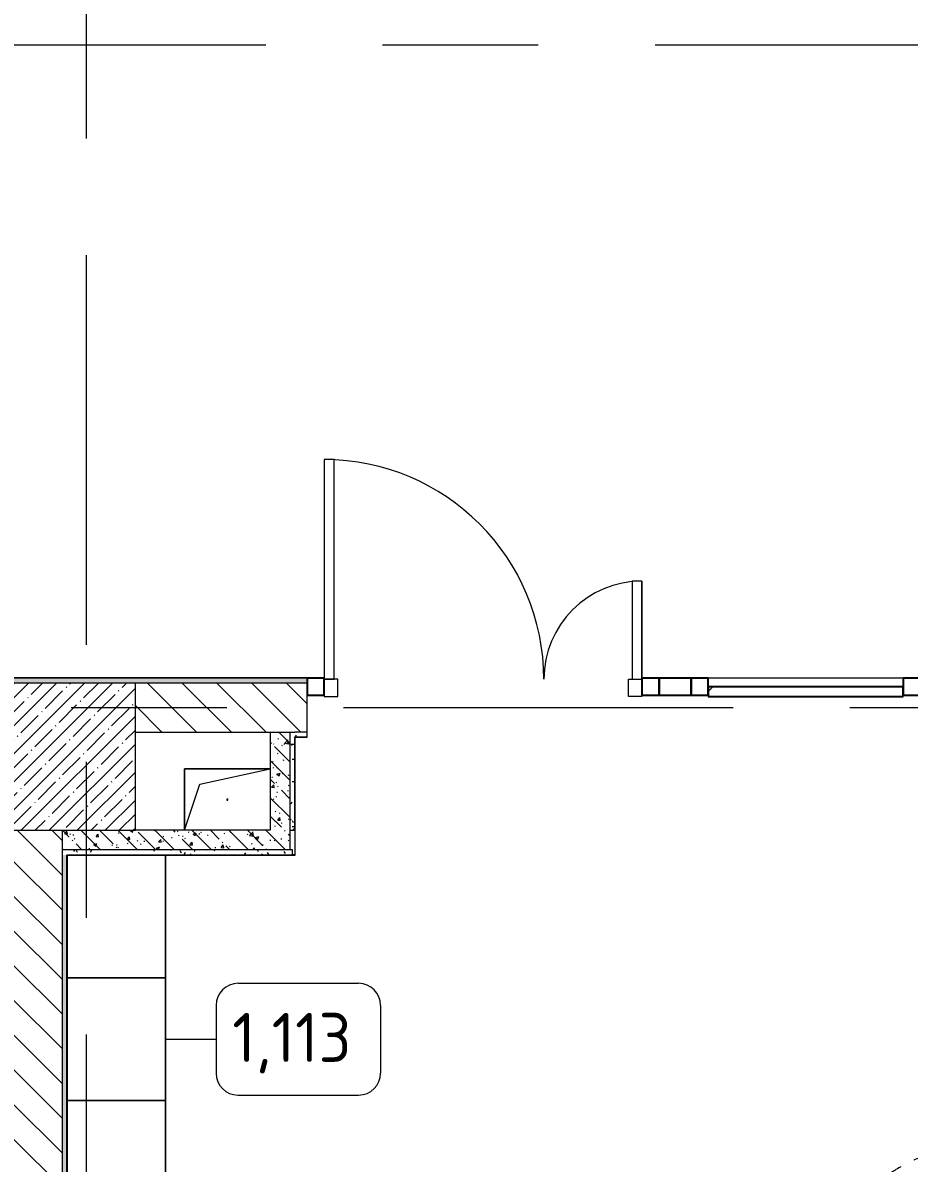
# Model space of a CAD drawing. Header units: millimetres. Extents: x 957 to 217451, y -8553 to 29000.
# Drawn here: x 58844 to 62458, y 5944 to 10590 of the extents above; entities that cross this region are included whole.
import ezdxf

# ---------------------------------------------------------------- set-up
doc = ezdxf.new("R2010")
doc.units = ezdxf.units.MM
doc.linetypes.add('200_ШТРИХ__ш1_п0_6_', pattern=[160, 100, -60])
doc.linetypes.add('Осевая', pattern=[3175, 635, -476.25, 1587.5, -476.25])
for name, color, linetype, lineweight in [('A-DETL-GENF', 7, 'Continuous', 9), ('A-GENM', 7, 'Continuous', 9), ('A-GLAZ-CURT', 7, 'Continuous', 9), ('A-GLAZ-CURT-1', 7, 'Continuous', 25), ('A-GLAZ-CWMG', 7, 'Continuous', 9), ('A-GLAZ-CWMG-1', 7, 'Continuous', 25), ('A-WALL', 7, 'Continuous', 9), ('I-FURN-IDEN', 7, 'Continuous', 9), ('I-WALL', 7, 'Continuous', 9), ('S-COLS', 7, 'Continuous', 9), ('Оси-2', 7, 'Осевая', 9)]:
    doc.layers.add(name, color=color, linetype=linetype, lineweight=lineweight)
for name, color, linetype, lineweight, true_color in [('A-DOOR-1', 7, 'Continuous', 9, 0xc0c0c0), ('A-WALL-1', 9, 'Continuous', 9, 0x808080), ('A-WALL-FNSH-1', 9, 'Continuous', 9, 0x808080), ('I-FURN-1', 9, 'Continuous', 9, 0x808080), ('I-FURN-2', 9, '200_ШТРИХ__ш1_п0_6_', 9, 0x808080)]:
    doc.layers.add(name, color=color, linetype=linetype, lineweight=lineweight, true_color=true_color)
doc.styles.add('GOST Common_4', font='GOST_Common.ttf', dxfattribs={"height": 200})
pattern_1 = [(135, (29493.17, 0), (-70.71068, -70.71068), [])]
pattern_2 = [(135, (29493.17, 0), (-75.43415, -75.43415), [106.68, -17.78, 3.556, -17.78]), (135, (29493.17, 75.39), (-75.43415, -75.43415), []), (50, (29493.17, 0), (127.5292, -11.15758), [13.335, -146.685]), (355, (29493.17, 0), (-24.66966, 133.74), [10.668, -117.348]), (100.451, (29503.8, -0.93), (102.85973, 122.5818), [11.333, -124.663]), (46.184, (29493.17, 35.56), (189.75516, -29.4304), [20.002, -220.027]), (96.636, (29508.99, 33.1), (166.1822, 173.1996), [17, -186.995]), (351.184, (29493.17, 35.56), (166.1839, 173.1976), [16.002, -176.022]), (21, (29510.95, 26.67), (106.13027, -71.58603), [13.335, -146.685]), (326, (29510.95, 26.67), (43.2619, 128.93175), [10.668, -117.348]), (71.451, (29519.8, 20.7), (149.39198, 57.34505), [11.333, -124.663]), (37.5, (29493.174, 0), (2.16223, 59.18836), [3.353, -112.573, 3.353, -115.773, -117.792]), (37.5, (29493.174, 0), (2.16223, 59.18836), [-235.052, 3.353, -114.44]), (7.5, (29493.174, 0), (46.77386, 70.12615), [3.353, -64.567, 3.353, -109.906, -44.894]), (7.5, (29493.174, 0), (46.77386, 70.12615), [-181.178, 3.353, -41.542]), (327.5, (29453.525, 0), (94.91367, -4.01009), [3.353, -41.097, 3.353, -135.331, -184.023]), (327.5, (29453.525, 0), (94.91367, -4.01009), [-183.134, 3.353, -180.67]), (317.5, (29435.745, 0), (103.69057, 17.79882), [3.353, -54.432, 3.353, -88.748, -130.683]), (317.5, (29435.745, 0), (103.69057, 17.79882), [-149.885, 3.353, -127.33])]
pattern_3 = [(0, (29493.174, 0), (121.92, 30.48), [10.058, -81.382, 10.058, -81.382, -487.68]), (0, (29493.174, 0), (121.92, 30.48), [-182.88, 10.058, -172.822, 10.058, -81.382, -213.36]), (0, (29493.174, 0), (121.92, 30.48), [-457.2, 10.058, -50.902, 10.058, -142.342]), (120, (29538.894, 15.24), (-87.356454, 90.345817), [10.058, -81.382, 10.058, -81.382, -487.68]), (120, (29538.894, 15.24), (-87.356454, 90.345817), [-182.88, 10.058, -172.822, 10.058, -81.382, -213.36]), (120, (29538.894, 15.24), (-87.356454, 90.345817), [-457.2, 10.058, -50.902, 10.058, -142.342]), (240, (29554.134, 76.2), (-34.563546, -120.825817), [10.058, -81.382, 10.058, -81.382, -487.68]), (240, (29554.134, 76.2), (-34.563546, -120.825817), [-182.88, 10.058, -172.822, 10.058, -81.382, -213.36]), (240, (29554.134, 76.2), (-34.563546, -120.825817), [-457.2, 10.058, -50.902, 10.058, -142.342])]

# ---------------------------------------------------------------- blocks, each defined once
blk = doc.blocks.new('BSC_Колонна _Прямоугольная - 600х600-23286269-План расстановки мебели и оборудования 3 этажа в осях 1-12')
at = {"layer": 'S-COLS'}
h = blk.add_hatch(dxfattribs=at)
h.set_pattern_fill('FP_1', color=256, style=0, pattern_type=2)
h.set_pattern_definition([(45, (-29509.74, -7600), (-57.02463, 57.02463), []), (45, (-29452.72, -7600), (-57.02463, 57.02463), [100.806, -20.161, 3.353, -16.808])])
h.paths.add_polyline_path([(300, -300), (300, 300), (-300, 300), (-300, -300), (1, -300)])
for p, q in [((300, 300), (-300, 300)), ((-300, 300), (-300, -300)), ((300, -300), (300, 300)), ((-300, -300), (300, -300))]:
    blk.add_line(p, q, dxfattribs=at)
blk = doc.blocks.new('GM_Отверстие прямоугольное _в плите_ - Отверстие-21986452-План расстановки мебели и оборудования 3 этажа в осях 1-12')
at = {"layer": 'A-GENM'}
for p, q in [((-175, -125), (-175, 125)), ((-175, 125), (175, 125)), ((175, 125), (-175, 125)), ((-175, 125), (-175, -125)), ((-112.5, 62.5), (175, 125)), ((-175, -125), (-112.5, 62.5))]:
    blk.add_line(p, q, dxfattribs=at)
for start, end in [(360, 180), (180, 360)]:
    blk.add_arc((0, 0), 2.5, start, end, dxfattribs=at)
blk = doc.blocks.new('FRT_2D_Символ _разворот МГН_1 - D1_4_Символ доступности разворота МГН _360__-V89-План расстановки мебели и оборудования 3 этажа в осях 1-12')
at = {"layer": 'I-FURN-1'}
for p, q in [((0, 60.4), (0, -59.6)), ((-65, 0), (65, 0))]:
    blk.add_line(p, q, dxfattribs=at)
at = {"layer": 'I-FURN-2'}
for p, q in [((-300, 325.4), (-300, -185.8)), ((-300, 325.4), (-200, 325.4)), ((-200, 195.4), (-200, 325.4)), ((200, 325.4), (300, 325.4)), ((200, 195.4), (200, 325.4)), ((300, 325.4), (300, -185.8)), ((-200, 195.4), (200, 195.4)), ((-300, -185.8), (-250, -185.8)), ((-250, -185.8), (-250, -364.1)), ((300, -185.8), (250, -185.8)), ((250, -185.8), (250, -364.1)), ((-250, -364.1), (-250, -435.8)), ((250, -364.1), (250, -435.8)), ((-200, -435.8), (-250, -435.8)), ((-200, -435.8), (-200, -645.8)), ((200, -435.8), (250, -435.8)), ((200, -435.8), (200, -645.8)), ((-200, -645.8), (200, -645.8))]:
    blk.add_line(p, q, dxfattribs=at)
for start, end in [(360, 211.3764), (328.5503, 360), (211.3764, 328.5503)]:
    blk.add_arc((0, 0), 700, start, end, dxfattribs=at)
blk = doc.blocks.new('1_113 тумба - 1_113 тумба-V133-План расстановки мебели и оборудования 3 этажа в осях 1-12')
at = {"layer": 'I-FURN-1'}
for p, q in [((-400, 1500), (0, 1500)), ((-400, 0), (-400, 1500)), ((0, 1500), (-400, 1500)), ((-400, 1500), (-400, 1000)), ((-400, 1000), (-400, 1500)), ((-400, 1500), (0, 1500)), ((0, 1500), (0, 0)), ((0, 1000), (0, 1500)), ((0, 1500), (0, 1000)), ((0, 1000), (-400, 1000)), ((-400, 1000), (-400, 500)), ((-400, 500), (-400, 1000)), ((-400, 1000), (0, 1000)), ((-400, 1000), (0, 1000)), ((0, 1000), (-400, 1000)), ((0, 500), (0, 1000)), ((0, 1000), (0, 500)), ((-400, 500), (0, 500)), ((0, 500), (-400, 500)), ((0, 500), (-400, 500)), ((-400, 500), (-400, 0)), ((-400, 0), (-400, 500)), ((-400, 500), (0, 500)), ((0, 0), (0, 500)), ((0, 500), (0, 0)), ((0, 0), (-400, 0)), ((-400, 0), (0, 0)), ((0, 0), (-400, 0))]:
    blk.add_line(p, q, dxfattribs=at)
blk = doc.blocks.new('Прямоугольный импост - 50 x 70 мм-31700031-План расстановки мебели и оборудования 3 этажа в осях 1-12')
at = {"layer": 'A-GLAZ-CWMG-1'}
for p, q in [((-70, 35), (0, 35)), ((-70, -35), (-70, 35)), ((0, -35), (-70, -35)), ((0, -15), (0, -35))]:
    blk.add_line(p, q, dxfattribs=at)
blk = doc.blocks.new('Дверь_Витражная_остекление_ - ДВН_ДАО_Главный вход_1200 в свету-31742133-План расстановки мебели и оборудования 3 этажа в осях 1-12')
at = {"layer": 'A-DETL-GENF'}
for p, q in [((-607.5, 925), (-647.5, 925)), ((-647.5, 925), (-647.5, 35)), ((-607.5, 30), (-607.5, 925)), ((647.5, 430), (607.5, 430)), ((607.5, 430), (607.5, 30)), ((647.5, 35), (647.5, 430)), ((-647.5, 30), (-607.5, 30)), ((-592.5, 30), (-647.5, 30)), ((-592.5, -40), (-592.5, 30)), ((592.5, -40), (592.5, 30)), ((592.5, 30), (647.5, 30)), ((607.5, 30), (647.5, 30)), ((-647.5, -35), (-647.5, -40)), ((-647.5, -40), (-592.5, -40)), ((647.5, -40), (592.5, -40)), ((647.5, -35), (647.5, -40))]:
    blk.add_line(p, q, dxfattribs=at)
at = {"layer": 'A-DOOR-1'}
for p, q in [((-647.5, 925), (-647.5, 35)), ((647.5, 430), (647.5, 35))]:
    blk.add_line(p, q, dxfattribs=at)
for centre, radius, start, end in [((-647.5, 30), 895, 360, 90), ((647.5, 30), 400, 90, 180)]:
    blk.add_arc(centre, radius, start, end, dxfattribs=at)
blk = doc.blocks.new('Системная панель - Стемалит - 40мм-32257327-План расстановки мебели и оборудования 3 этажа в осях 1-12')
at = {"layer": 'A-GLAZ-CURT-1'}
for p, q in [((65, 35), (-65, 35)), ((-65, 35), (-65, -35)), ((65, -35), (65, 35)), ((-65, -35), (65, -35))]:
    blk.add_line(p, q, dxfattribs=at)
blk = doc.blocks.new('Прямоугольный импост - 50 x 70 мм-31687886-План расстановки мебели и оборудования 3 этажа в осях 1-12')
at = {"layer": 'A-GLAZ-CWMG-1'}
for p, q in [((-35, 35), (35, 35)), ((-35, -35), (-35, 35)), ((35, 35), (35, -35)), ((35, -35), (-35, -35))]:
    blk.add_line(p, q, dxfattribs=at)
blk = doc.blocks.new('Прямоугольный импост - 50 x 70 мм-31701779-План расстановки мебели и оборудования 3 этажа в осях 1-12')
at = {"layer": 'A-GLAZ-CWMG-1'}
for p, q in [((0, 35), (-70, 35)), ((-70, 35), (-70, -35)), ((0, -35), (0, 35)), ((-70, -35), (0, -35))]:
    blk.add_line(p, q, dxfattribs=at)
blk = doc.blocks.new('Системная панель - Стекло - 40мм-32257331-План расстановки мебели и оборудования 3 этажа в осях 1-12')
at = {"layer": 'A-GLAZ-CURT'}
h = blk.add_hatch(dxfattribs=at)
h.set_pattern_fill('FP_39', color=256, style=0, pattern_type=2)
h.set_pattern_definition([(45, (-32642.5, -7785), (-282.8427, 282.8427), [200, -600]), (45, (-32842.5, -7885), (-282.8427, 282.8427), [600, -200]), (45, (-32442.5, -7985), (-282.8427, 282.8427), [200, -600])])
h.paths.add_polyline_path([(-397.5, -40), (397.5, -40), (397.5, 0), (-397.5, 0), (-397.5, -35)])
at = {"layer": 'A-GLAZ-CURT-1'}
for p, q in [((397.5, 0), (-397.5, 0)), ((-397.5, 0), (-397.5, -40)), ((397.5, -40), (397.5, 0)), ((-397.5, -40), (397.5, -40))]:
    blk.add_line(p, q, dxfattribs=at)
blk = doc.blocks.new('Прямоугольный импост - 50 x 70 мм-31702100-План расстановки мебели и оборудования 3 этажа в осях 1-12')
at = {"layer": 'A-GLAZ-CWMG-1'}
for p, q in [((-35, 35), (35, 35)), ((-35, -35), (-35, 35)), ((35, 35), (35, -35)), ((35, -35), (-35, -35))]:
    blk.add_line(p, q, dxfattribs=at)
blk = doc.blocks.new('Прямоугольный импост - 50 x 70 мм-31720914-План расстановки мебели и оборудования 3 этажа в осях 1-12')
at = {"layer": 'A-GLAZ-CWMG'}
blk.add_line((32940, 7920), (32145, 7920), dxfattribs=at)
blk = doc.blocks.new('Марка_Мебель - В прямоуг_Balcon_Марка-25523697-План расстановки мебели и оборудования 3 этажа в осях 1-12')
at = {"layer": 'I-FURN-IDEN'}
for p, q in [((-2.455, 2.278), (2.455, 2.278)), ((-3.355, 1.378), (-3.355, -1.384)), ((3.355, 1.378), (3.355, -1.378)), ((-2.461, -2.278), (2.455, -2.278))]:
    blk.add_line(p, q, dxfattribs=at)
for centre, radius, start, end in [((-2.455, 1.378), 0.9, 90, 180), ((2.455, 1.378), 0.9, 0, 90), ((-2.461, -1.384), 0.893, 180, 270), ((2.455, -1.378), 0.9, 270, 0)]:
    blk.add_arc(centre, radius, start, end, dxfattribs=at)

msp = doc.modelspace()

# ---------------------------------------------------------------- hatches: boundary and pattern name
at = {"layer": 'I-WALL'}
h = msp.add_hatch(dxfattribs=at)
h.set_pattern_fill('FP_34', color=256, style=0, pattern_type=2)
h.set_pattern_definition(pattern_3)
h.paths.add_polyline_path([(59302.9, 7900), (60003.2, 7900), (60003.2, 7920), (56958.2, 7920), (56958.2, 7908), (56988.2, 7908), (56988.2, 7900), (59153.2, 7900)])
h.paths.add_polyline_path([(67780.8, 7900), (67780.8, 7920), (62503.2, 7920), (62503.2, 7900), (67763.2, 7900)])
h.paths.add_polyline_path([(55675.7, 7900), (55828.2, 7900), (55828.2, 7908), (55858.2, 7908), (55858.2, 7920), (53544.2, 7920), (53544.2, 7900), (55653.2, 7900)])
h.paths.add_polyline_path([(52003.2, 7900), (52104.2, 7900), (52104.2, 7920), (44502.5, 7920), (44502.5, 7900), (51403.2, 7900)])
h.paths.add_polyline_path([(40991.8, 7900), (43062.5, 7900), (43062.5, 7920), (36023.2, 7920), (36023.2, 7900), (40953.2, 7900)])
h.paths.add_polyline_path([(33251.4, 7900), (33523.2, 7900), (33523.2, 7920), (32778.2, 7920), (32778.2, 7908), (32833.2, 7908), (32833.2, 7900), (33243.2, 7900)])
h.paths.add_polyline_path([(31323.2, 7900), (31323.2, 7908), (31378.2, 7908), (31378.2, 7920), (30743.2, 7920), (30743.2, 7900)])
h = msp.add_hatch(dxfattribs=at)
h.set_pattern_fill('FP_8', color=256, style=0, pattern_type=2)
h.set_pattern_definition(pattern_1)
h.paths.add_polyline_path([(65503.2, 7700), (67483.2, 7700), (67483.2, 7900), (65503.2, 7900), (65503.2, 7830), (64303.2, 7830), (64303.2, 7900), (63103.2, 7900), (63103.2, 7700), (64303.2, 7700)])
h.paths.add_polyline_path([(59932.9, 7700), (60003.2, 7700), (60003.2, 7900), (59302.9, 7900), (59302.9, 7700), (59852.9, 7700)])
h = msp.add_hatch(dxfattribs=at)
h.set_pattern_fill('FP_17', color=256, style=0, pattern_type=2)
h.set_pattern_definition(pattern_2)
h.paths.add_polyline_path([(59852.9, 7300), (59932.9, 7300), (59932.9, 7700), (59852.9, 7700), (59852.9, 7550)])
h = msp.add_hatch(dxfattribs=at)
h.set_pattern_fill('FP_34', color=256, style=0, pattern_type=2)
h.set_pattern_definition(pattern_3)
h.paths.add_polyline_path([(59932.9, 7300), (59952.9, 7300), (59952.9, 7700), (59932.9, 7700)])
h = msp.add_hatch(dxfattribs=at)
h.set_pattern_fill('FP_34', color=256, style=0, pattern_type=2)
h.set_pattern_definition(pattern_3)
h.paths.add_polyline_path([(59953.9, 7680), (60003.2, 7680), (60003.2, 7700), (59952.9, 7700), (59952.9, 7680)])
h = msp.add_hatch(dxfattribs=at)
h.set_pattern_fill('FP_8', color=256, style=0, pattern_type=2)
h.set_pattern_definition(pattern_1)
h.paths.add_polyline_path([(58803.9, 500), (59003.9, 500), (59003.9, 7300), (58803.9, 7300), (58803.9, 520)])
h = msp.add_hatch(dxfattribs=at)
h.set_pattern_fill('FP_17', color=256, style=0, pattern_type=2)
h.set_pattern_definition(pattern_2)
h.paths.add_polyline_path([(59025.2, 7220), (59932.9, 7220), (59932.9, 7300), (59003.9, 7300), (59003.9, 7220), (59023.9, 7220)])
h = msp.add_hatch(dxfattribs=at)
h.set_pattern_fill('FP_34', color=256, style=0, pattern_type=2)
h.set_pattern_definition(pattern_3)
h.paths.add_polyline_path([(59942.9, 7200), (59942.9, 7220), (59003.9, 7220), (59003.9, 7200), (59932.9, 7200)])
h = msp.add_hatch(dxfattribs=at)
h.set_pattern_fill('FP_34', color=256, style=0, pattern_type=2)
h.set_pattern_definition(pattern_3)
h.paths.add_polyline_path([(59003.9, 500), (59023.9, 500), (59023.9, 970), (59003.9, 970)])
h.paths.add_polyline_path([(59023.2, 1470), (59023.9, 7200), (59003.9, 7199), (59003.9, 1470), (59021, 1470)])

# ---------------------------------------------------------------- linework, layer by layer
at = {"layer": 'A-WALL'}
for p, q in [((60003.2, 7700), (59952.9, 7700)), ((59952.9, 7300), (59952.9, 7680)), ((60003.2, 7680), (59952.9, 7680)), ((59023.9, 7200), (59942.9, 7200)), ((59023.9, 7200), (59023.9, 7199)), ((59023.9, 520), (59023.9, 7199))]:
    msp.add_line(p, q, dxfattribs=at)
at = {"layer": 'A-WALL-1'}
for p, q in [((60003.2, 7920), (56958.2, 7920)), ((60003.2, 7900), (59302.9, 7900)), ((60003.2, 7680), (60003.2, 7920)), ((59302.9, 7700), (59952.9, 7700)), ((59852.9, 7700), (59852.9, 7300)), ((59932.9, 7700), (59932.9, 7220)), ((59003.9, 7300), (59003.9, 500)), ((59852.9, 7300), (59302.9, 7300)), ((59932.9, 7300), (59952.9, 7300)), ((59942.9, 7220), (59003.9, 7220)), ((59942.9, 7200), (59942.9, 7220))]:
    msp.add_line(p, q, dxfattribs=at)
at = {"layer": 'A-WALL-FNSH-1'}
for p, q in [((60003.2, 7921), (56958.2, 7921)), ((60003.2, 7920), (60003.2, 7921)), ((59953.9, 7199), (59953.9, 7679)), ((59953.9, 7679), (60003.2, 7679)), ((60003.2, 7679), (60003.2, 7680)), ((59952.9, 7300), (59952.9, 7200)), ((59024.9, 7199), (59953.9, 7199)), ((59024.9, 7199), (59024.9, 1503.4)), ((59952.9, 7200), (59942.9, 7200))]:
    msp.add_line(p, q, dxfattribs=at)
at = {"layer": 'I-FURN-IDEN'}
msp.add_line((59425.2, 6449), (59631.9, 6449), dxfattribs=at)
at = {"layer": 'Оси-2'}
for p, q in [((59103.2, 593.7), (59103.2, 24898.1)), ((28560.7, 10500), (65753.2, 10500)), ((27290.7, 7800), (65753.2, 7800))]:
    msp.add_line(p, q, dxfattribs=at)

# ---------------------------------------------------------------- block references
at = {"layer": 'A-DOOR-1'}
msp.add_blockref('Дверь_Витражная_остекление_ - ДВН_ДАО_Главный вход_1200 в свету-31742133-План расстановки мебели и оборудования 3 этажа в осях 1-12', (60720.7, 7885), dxfattribs=at)
at = {"layer": 'A-GENM'}
msp.add_blockref('GM_Отверстие прямоугольное _в плите_ - Отверстие-21986452-План расстановки мебели и оборудования 3 этажа в осях 1-12', (59677.9, 7425), dxfattribs=at)
at = {"layer": 'A-GLAZ-CURT'}
for name, p in [('Системная панель - Стемалит - 40мм-32257327-План расстановки мебели и оборудования 3 этажа в осях 1-12', (61503.2, 7885)), ('Системная панель - Стекло - 40мм-32257331-План расстановки мебели и оборудования 3 этажа в осях 1-12', (62035.7, 7885))]:
    msp.add_blockref(name, p, dxfattribs=at)
at = {"layer": 'A-GLAZ-CWMG', "rotation": 180}
msp.add_blockref('Прямоугольный импост - 50 x 70 мм-31701779-План расстановки мебели и оборудования 3 этажа в осях 1-12', (60003.2, 7885), dxfattribs=at)
at = {"layer": 'A-GLAZ-CWMG', "extrusion": (0, 0, -1), "rotation": 180}
for name, p in [('Прямоугольный импост - 50 x 70 мм-31687886-План расстановки мебели и оборудования 3 этажа в осях 1-12', (-61403.2, 7885)), ('Прямоугольный импост - 50 x 70 мм-31702100-План расстановки мебели и оборудования 3 этажа в осях 1-12', (-61603.2, 7885)), ('Прямоугольный импост - 50 x 70 мм-31700031-План расстановки мебели и оборудования 3 этажа в осях 1-12', (-62503.2, 7885))]:
    msp.add_blockref(name, p, dxfattribs=at)
at = {"layer": 'A-GLAZ-CWMG'}
msp.add_blockref('Прямоугольный импост - 50 x 70 мм-31720914-План расстановки мебели и оборудования 3 этажа в осях 1-12', (29493.2, 0), dxfattribs=at)
at = {"layer": 'I-FURN-1'}
msp.add_blockref('1_113 тумба - 1_113 тумба-V133-План расстановки мебели и оборудования 3 этажа в осях 1-12', (59425.2, 5699), dxfattribs=at)
at = {"layer": 'I-FURN-1', "rotation": 269.9999999999993}
msp.add_blockref('FRT_2D_Символ _разворот МГН_1 - D1_4_Символ доступности разворота МГН _360__-V89-План расстановки мебели и оборудования 3 этажа в осях 1-12', (62767.9, 5320.1), dxfattribs=at)
at = {"layer": 'I-FURN-IDEN', "xscale": 99.99999999999993, "yscale": 99.99999999999993, "zscale": 99.99999999999993}
msp.add_blockref('Марка_Мебель - В прямоуг_Balcon_Марка-25523697-План расстановки мебели и оборудования 3 этажа в осях 1-12', (59967.4, 6449), dxfattribs=at)
at = {"layer": 'S-COLS'}
msp.add_blockref('BSC_Колонна _Прямоугольная - 600х600-23286269-План расстановки мебели и оборудования 3 этажа в осях 1-12', (59002.9, 7600), dxfattribs=at)

# ---------------------------------------------------------------- texts
at = {"layer": 'I-FURN-IDEN', "insert": (59697.9, 6556.1), "char_height": 200, "width": 617.299, "attachment_point": 1, "style": 'GOST Common_4'}
msp.add_mtext('1,113', dxfattribs=at)

doc.saveas('drawing.dxf')
